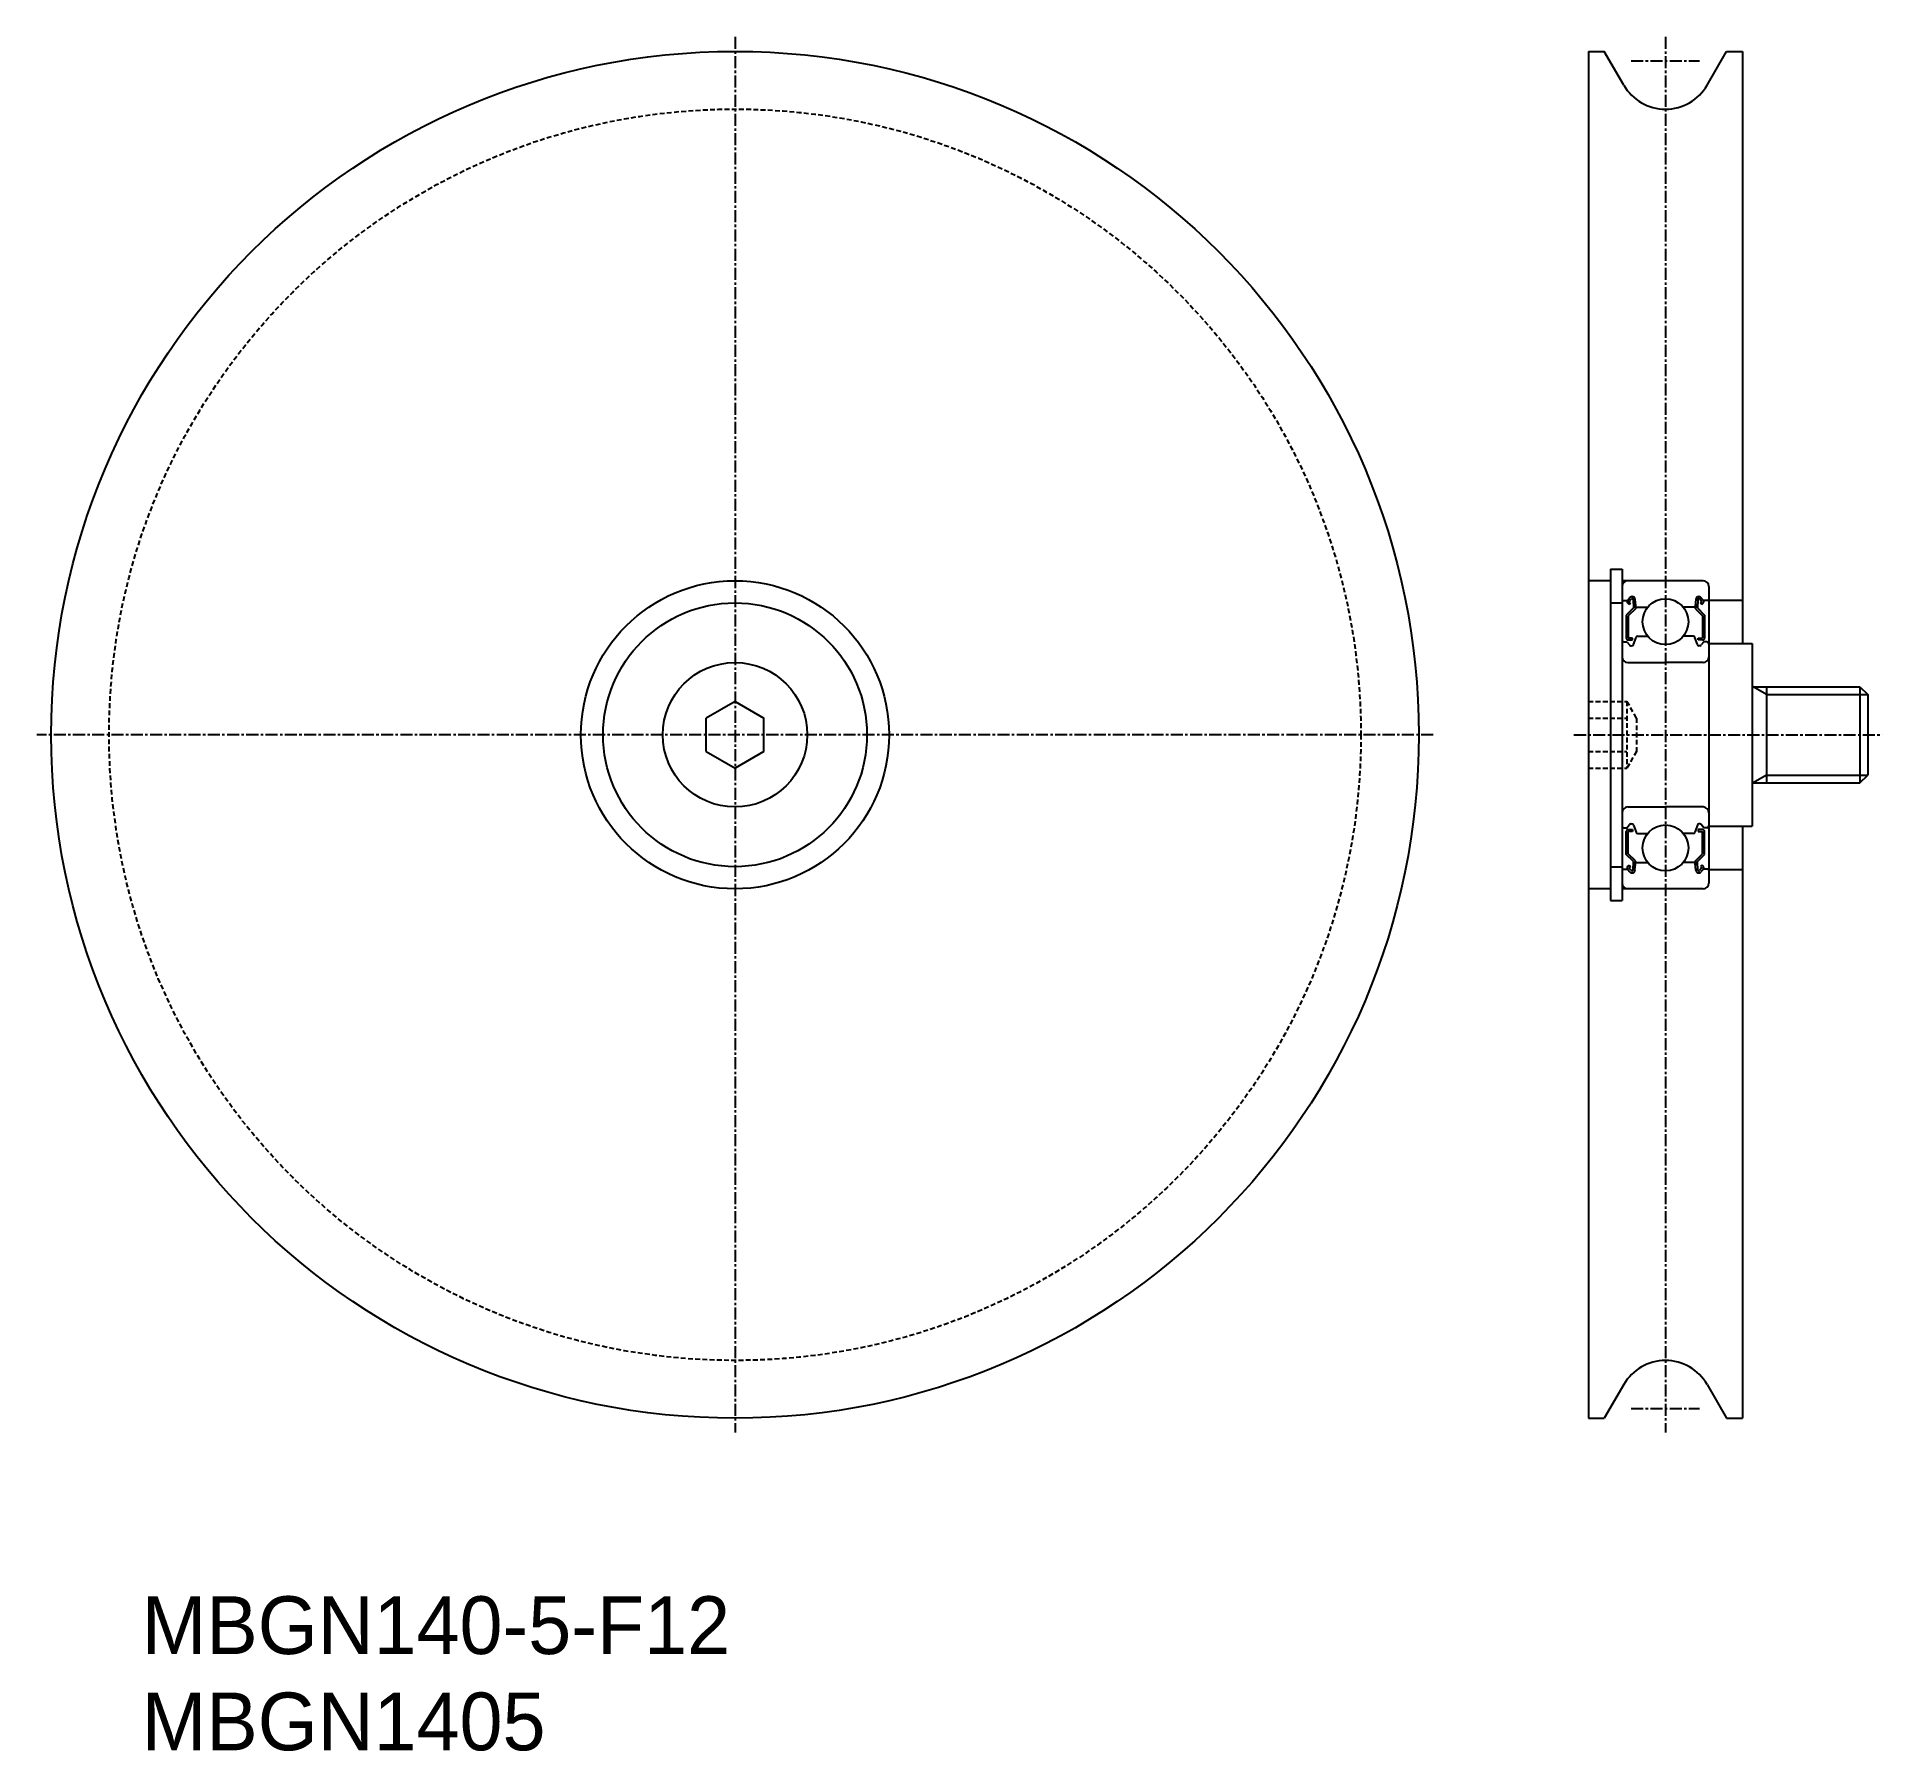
# Model space of a CAD drawing. Extents: x -297 to -105, y -60 to 118.
import ezdxf

# ---------------------------------------------------------------- set-up
doc = ezdxf.new("R2010")
doc.units = 0
doc.linetypes.add('CENTER', pattern=[2, 1.25, -0.25, 0.25, -0.25])
doc.linetypes.add('DASHED', pattern=[0.75, 0.5, -0.25])
doc.layers.get('0').update_dxf_attribs({"linetype": 'CONTINUOUS'})
doc.layers.add('CENTER', color=1, linetype='CENTER')

msp = doc.modelspace()

# ---------------------------------------------------------------- linework, layer by layer
at = {"color": 7, "linetype": 'CONTINUOUS'}
for p, q in [((-135.77, 116.5), (-134.13, 116.5)), ((-135.77, 116.5), (-135.77, -25.5)), ((-132.1, 113), (-134.13, 116.5)), ((-123.44, 113), (-121.42, 116.5)), ((-121.42, 116.5), (-119.77, 116.5)), ((-119.77, 116.5), (-119.77, 55)), ((-133.47, 62.7), (-132.27, 62.7)), ((-123.27, 59.5), (-119.77, 59.5)), ((-133.47, 59.2), (-132.27, 59.2)), ((-123.27, 55), (-118.77, 55)), ((-118.77, 55), (-118.77, 36)), ((-118.77, 50.5), (-107.59, 50.5)), ((-117.27, 50.5), (-117.27, 40.5)), ((-107.59, 50.5), (-106.77, 49.69)), ((-107.59, 50.5), (-107.59, 40.5)), ((-224.39, 48.96), (-227.39, 47.23)), ((-224.39, 48.96), (-221.39, 47.23)), ((-106.77, 49.69), (-106.77, 41.32)), ((-227.39, 43.78), (-227.39, 47.23)), ((-221.39, 43.78), (-221.39, 47.23)), ((-227.39, 43.78), (-224.39, 42.04)), ((-221.39, 43.78), (-224.39, 42.04)), ((-118.77, 40.5), (-107.59, 40.5)), ((-107.59, 40.5), (-106.77, 41.32)), ((-123.27, 36), (-118.77, 36)), ((-119.77, 36), (-119.77, -25.5)), ((-133.47, 31.8), (-132.27, 31.8)), ((-123.27, 31.5), (-119.77, 31.5)), ((-133.47, 28.3), (-132.27, 28.3)), ((-132.1, -22), (-134.13, -25.5)), ((-123.44, -22), (-121.42, -25.5)), ((-135.77, -25.5), (-134.13, -25.5)), ((-121.42, -25.5), (-119.77, -25.5))]:
    msp.add_line(p, q, dxfattribs=at)
for p, q in [((-133.47, 61.5), (-135.77, 61.5)), ((-133.47, 62.7), (-133.47, 28.3)), ((-132.27, 62.7), (-132.27, 28.3)), ((-127.77, 61.5), (-132.27, 61.5)), ((-123.87, 61.5), (-127.77, 61.5)), ((-132.17, 59.45), (-131.71, 59.45)), ((-131.71, 59.45), (-131.46, 59.75)), ((-131.56, 59.33), (-131.31, 59.62)), ((-131.13, 59.56), (-131.09, 58.69)), ((-130.94, 59.59), (-130.87, 58.85)), ((-124.61, 59.59), (-124.68, 58.85)), ((-124.41, 59.56), (-124.46, 58.69)), ((-123.99, 59.33), (-124.24, 59.62)), ((-123.83, 59.45), (-124.08, 59.75)), ((-123.37, 59.45), (-123.83, 59.45)), ((-123.27, 60.9), (-123.27, 30.1)), ((-131.09, 58.69), (-131.84, 57.94)), ((-131.84, 57.94), (-131.84, 55.55)), ((-131.54, 59.04), (-131.69, 59.17)), ((-130.89, 58.6), (-131.64, 57.85)), ((-131.64, 57.85), (-131.64, 55.55)), ((-131.41, 59.2), (-131.56, 59.33)), ((-131.54, 59.04), (-131.41, 59.2)), ((-130.89, 59.07), (-130.89, 58.6)), ((-130.77, 58.75), (-129.62, 58.75)), ((-124.78, 58.75), (-125.92, 58.75)), ((-124.66, 59.07), (-124.66, 58.6)), ((-124.66, 58.6), (-123.91, 57.85)), ((-124.46, 58.69), (-123.71, 57.94)), ((-124.14, 59.2), (-123.99, 59.33)), ((-124.01, 59.04), (-124.14, 59.2)), ((-124.01, 59.04), (-123.86, 59.17)), ((-123.91, 57.85), (-123.91, 55.55)), ((-123.71, 57.94), (-123.71, 55.55)), ((-131.09, 54.89), (-130.82, 55.62)), ((-130.64, 55.75), (-129.62, 55.75)), ((-124.91, 55.75), (-125.92, 55.75)), ((-124.46, 54.89), (-124.72, 55.62)), ((-132.07, 55.15), (-131.77, 55.15)), ((-131.77, 55.15), (-131.5, 54.83)), ((-131.19, 55.55), (-131.64, 55.55)), ((-131.64, 55.35), (-131.19, 55.35)), ((-131.35, 54.75), (-131.28, 54.75)), ((-131.19, 55.35), (-131.19, 55.55)), ((-124.36, 55.35), (-124.36, 55.55)), ((-124.36, 55.55), (-123.91, 55.55)), ((-123.91, 55.35), (-124.36, 55.35)), ((-124.2, 54.75), (-124.27, 54.75)), ((-123.77, 55.15), (-124.05, 54.83)), ((-123.47, 55.15), (-123.77, 55.15)), ((-131.67, 53), (-127.77, 53)), ((-123.87, 53), (-127.77, 53)), ((-131.67, 38), (-127.77, 38)), ((-130.7, 38), (-130.7, 38)), ((-129.72, 38), (-129.72, 38)), ((-123.87, 38), (-127.77, 38)), ((-132.07, 35.85), (-131.77, 35.85)), ((-131.84, 33.07), (-131.84, 35.45)), ((-131.77, 35.85), (-131.5, 36.18)), ((-131.64, 35.65), (-131.19, 35.65)), ((-131.64, 33.15), (-131.64, 35.45)), ((-131.19, 35.45), (-131.64, 35.45)), ((-131.35, 36.25), (-131.28, 36.25)), ((-131.19, 35.65), (-131.19, 35.45)), ((-131.09, 36.12), (-130.82, 35.39)), ((-130.64, 35.25), (-129.62, 35.25)), ((-124.91, 35.25), (-125.92, 35.25)), ((-124.46, 36.12), (-124.72, 35.39)), ((-123.91, 35.65), (-124.36, 35.65)), ((-124.36, 35.65), (-124.36, 35.45)), ((-124.36, 35.45), (-123.91, 35.45)), ((-124.2, 36.25), (-124.27, 36.25)), ((-123.77, 35.85), (-124.05, 36.18)), ((-123.91, 33.15), (-123.91, 35.45)), ((-123.47, 35.85), (-123.77, 35.85)), ((-123.71, 33.07), (-123.71, 35.45)), ((-131.09, 32.32), (-131.84, 33.07)), ((-130.89, 32.4), (-131.64, 33.15)), ((-124.66, 32.4), (-123.91, 33.15)), ((-124.46, 32.32), (-123.71, 33.07)), ((-132.17, 31.55), (-131.71, 31.55)), ((-131.71, 31.55), (-131.46, 31.26)), ((-131.54, 31.96), (-131.69, 31.84)), ((-131.41, 31.81), (-131.56, 31.68)), ((-131.56, 31.68), (-131.31, 31.39)), ((-131.54, 31.96), (-131.41, 31.81)), ((-131.13, 31.44), (-131.09, 32.32)), ((-130.94, 31.42), (-130.87, 32.16)), ((-130.89, 31.93), (-130.89, 32.4)), ((-130.77, 32.25), (-129.62, 32.25)), ((-124.78, 32.25), (-125.92, 32.25)), ((-124.61, 31.42), (-124.68, 32.16)), ((-124.66, 31.93), (-124.66, 32.4)), ((-124.41, 31.44), (-124.46, 32.32)), ((-123.99, 31.68), (-124.24, 31.39)), ((-124.01, 31.96), (-124.14, 31.81)), ((-124.14, 31.81), (-123.99, 31.68)), ((-123.83, 31.55), (-124.08, 31.26)), ((-124.01, 31.96), (-123.86, 31.84)), ((-123.37, 31.55), (-123.83, 31.55)), ((-133.47, 29.5), (-135.77, 29.5)), ((-127.77, 29.5), (-132.27, 29.5)), ((-123.87, 29.5), (-127.77, 29.5))]:
    msp.add_line(p, q)
at = {"color": 3, "linetype": 'CONTINUOUS'}
for p, q in [((-117.27, 49.69), (-118.68, 50.5)), ((-117.27, 49.69), (-106.77, 49.69)), ((-117.27, 41.32), (-118.68, 40.5)), ((-117.27, 41.32), (-106.77, 41.32))]:
    msp.add_line(p, q, dxfattribs=at)
at = {"color": 3, "linetype": 'DASHED'}
for p, q in [((-135.77, 48.96), (-131.77, 48.96)), ((-130.77, 47.23), (-131.77, 48.96)), ((-131.77, 48.96), (-131.77, 42.04)), ((-135.77, 47.23), (-131.77, 47.23)), ((-130.77, 47.23), (-130.77, 43.78)), ((-135.77, 43.78), (-131.77, 43.78)), ((-130.77, 43.78), (-131.77, 42.04)), ((-135.77, 42.04), (-131.77, 42.04))]:
    msp.add_line(p, q, dxfattribs=at)
at = {"color": 7, "linetype": 'CONTINUOUS'}
for radius in [71, 16, 13.7, 7.5]:
    msp.add_circle((-224.39, 45.5), radius, dxfattribs=at)
at = {"color": 3, "linetype": 'DASHED'}
msp.add_circle((-224.39, 45.5), 65, dxfattribs=at)
for centre in [(-127.77, 57.25), (-127.77, 33.75)]:
    msp.add_circle(centre, 2.38)
at = {"color": 7, "linetype": 'CONTINUOUS'}
for centre, start, end in [((-127.77, 115.5), 210, 330), ((-127.77, -24.5), 30, 150)]:
    msp.add_arc(centre, 5, start, end, dxfattribs=at)
for centre, radius, start, end in [((-131.67, 60.9), 0.6, 90, 180), ((-123.87, 60.9), 0.6, 360, 90), ((-132.17, 59.55), 0.1, 180, 270), ((-131.56, 59.33), 0.2, 140.0002, 230.0848), ((-131.23, 59.56), 0.3, 4.9968, 140.0002), ((-131.23, 59.56), 0.1, 2.8198, 140.0033), ((-124.31, 59.56), 0.3, 39.9998, 175.0032), ((-124.31, 59.56), 0.1, 39.9967, 177.1802), ((-123.99, 59.33), 0.2, 309.9152, 39.9998), ((-123.37, 59.55), 0.1, 270, 0), ((-130.77, 58.85), 0.1, 184.9968, 269.9995), ((-124.78, 58.85), 0.1, 270.0005, 355.0032), ((-130.64, 55.55), 0.2, 90, 159.9919), ((-124.91, 55.55), 0.2, 20.0081, 90), ((-132.07, 54.95), 0.2, 90, 180), ((-131.64, 55.55), 0.2, 180, 270), ((-131.35, 54.95), 0.2, 219.9962, 270), ((-131.28, 54.95), 0.2, 270, 339.9919), ((-124.27, 54.95), 0.2, 200.0081, 270), ((-124.2, 54.95), 0.2, 270, 320.0038), ((-123.91, 55.55), 0.2, 270, 0), ((-123.47, 54.95), 0.2, 0, 90), ((-131.67, 53.6), 0.6, 180, 270), ((-123.87, 53.6), 0.6, 270, 360), ((-131.67, 37.4), 0.6, 90, 180), ((-123.87, 37.4), 0.6, 0, 90), ((-132.07, 36.05), 0.2, 180, 270), ((-131.64, 35.45), 0.2, 90, 180), ((-131.35, 36.05), 0.2, 90, 140.0038), ((-131.28, 36.05), 0.2, 20.0081, 90), ((-130.64, 35.45), 0.2, 200.0081, 270), ((-124.91, 35.45), 0.2, 270, 339.9919), ((-124.27, 36.05), 0.2, 90, 159.9919), ((-124.2, 36.05), 0.2, 39.9962, 90), ((-123.91, 35.45), 0.2, 0, 90), ((-123.47, 36.05), 0.2, 270, 0), ((-132.17, 31.45), 0.1, 90, 180), ((-131.56, 31.68), 0.2, 129.9152, 219.9998), ((-131.23, 31.45), 0.3, 219.9998, 355.0032), ((-131.23, 31.45), 0.1, 219.9967, 357.1802), ((-130.77, 32.15), 0.1, 90.0005, 175.0032), ((-124.78, 32.15), 0.1, 4.9968, 89.9995), ((-124.31, 31.45), 0.3, 184.9968, 320.0002), ((-124.31, 31.45), 0.1, 182.8198, 320.0033), ((-123.99, 31.68), 0.2, 320.0002, 50.0848), ((-123.37, 31.45), 0.1, 0, 90), ((-131.67, 30.1), 0.6, 180, 270), ((-123.87, 30.1), 0.6, 270, 0)]:
    msp.add_arc(centre, radius, start, end)
at = {"layer": 'CENTER', "color": 1, "linetype": 'CENTER'}
for p, q in [((-224.39, 118), (-224.39, -27)), ((-127.77, 118), (-127.77, -27)), ((-131.33, 115.5), (-124.22, 115.5)), ((-151.89, 45.5), (-296.89, 45.5)), ((-137.27, 45.5), (-105.27, 45.5)), ((-131.33, -24.5), (-124.22, -24.5))]:
    msp.add_line(p, q, dxfattribs=at)

# ---------------------------------------------------------------- texts
at = {"color": 7, "linetype": 'CONTINUOUS'}
for s, p in [('MBGN140-5-F12', (-285.99, -50)), ('MBGN1405', (-285.99, -60))]:
    msp.add_text(s, height=6, dxfattribs=at).set_placement(p)

doc.saveas('drawing.dxf')
